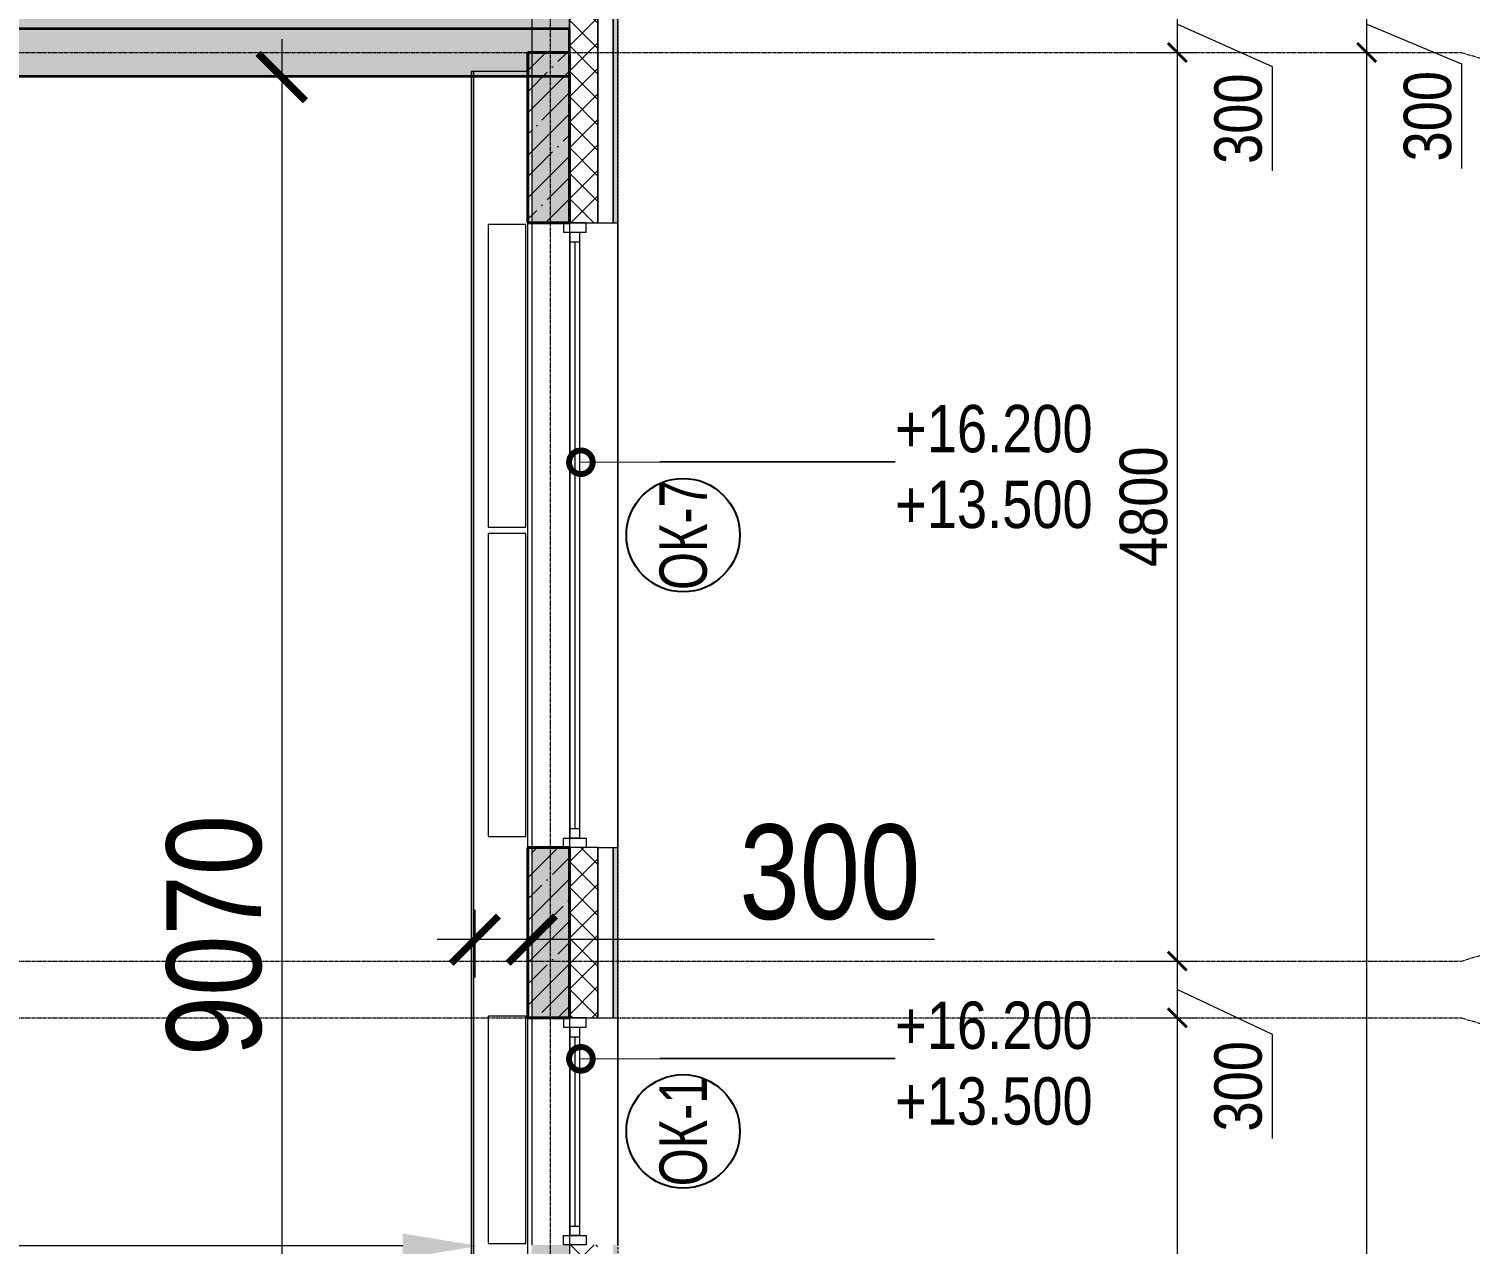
# Model space of a CAD drawing. Header units: millimetres. Extents: x -231292 to 573618, y -153144 to 564035.
# Drawn here: x 162273 to 169885, y 428906 to 435327 of the extents above; entities that cross this region are included whole.
import ezdxf
from ezdxf import colors
from ezdxf.entities.mleader import LeaderData, LeaderLine
from ezdxf.enums import TextEntityAlignment as Align
from ezdxf.math import Vec2, Vec3

# ---------------------------------------------------------------- set-up
doc = ezdxf.new("R2010")
doc.units = ezdxf.units.MM
for name, pattern in [('CENTER2', [28.575, 19.05, -3.175, 3.175, -3.175]), ('DASHED', [19.05, 12.7, -6.35]), ('HIDDEN2', [4.7625, 3.175, -1.5875])]:
    doc.linetypes.add(name, pattern=pattern)
doc.layers.get('0').update_dxf_attribs({"color": 250})
doc.layers.get('Defpoints').update_dxf_attribs({"color": 250})
for name, color, linetype, lineweight in [('A-Wall_Материал_Газоблок_Контур', 250, 'Continuous', 0), ('АР_Колонны', 250, 'Continuous', 35), ('АР_Окна', 250, 'Continuous', 5), ('АР_Окна марка', 250, 'Continuous', 9), ('АР_Отопительные приборы', 250, 'HIDDEN2', 0), ('АР_Размеры обшивки', 250, 'Continuous', 5), ('АР_Стены ЖБ', 250, 'Continuous', 35), ('АР_Стены ПЕНОблок', 250, 'Continuous', 20), ('АР_Стены_дефшов', 250, 'Continuous', 0), ('АР_Тонкая', 250, 'Continuous', 5), ('АР_Утеплитель', 250, 'Continuous', 0), ('АР_Штриховка', 250, 'Continuous', 0), ('Зашивка радиаторов тип 1 (фанера и МДФ)', 250, 'Continuous', 0), ('КМ_Фахверки', 250, 'Continuous', 80), ('Марка окна', 250, 'Continuous', 0), ('Размеры зашивки ГКЛ', 250, 'Continuous', 0), ('РД_Оси_100', 250, 'Continuous', 0), ('РД_Оси_размер', 250, 'Continuous', 0)]:
    doc.layers.add(name, color=color, linetype=linetype, lineweight=lineweight)
doc.layers.add('АР_Делит', color=250, linetype='Continuous', lineweight=0, plot=False)
doc.styles.add('Arial_09', font='ARIALN.TTF', dxfattribs={"width": 0.9})
doc.styles.add('Isocpeur3', font='isocpeur.ttf')
doc.styles.add('style1', font='ARIALN.TTF')
doc.dimstyles.new('Dim100_ареал', dxfattribs={"dimscale": 100, "dimtxt": 2.5, "dimasz": 1, "dimexe": 1, "dimexo": 1, "dimgap": 0.5, "dimtad": 1, "dimzin": 12, "dimdsep": 46, "dimtxsty": 'style1', "dimblk": 'ARCHTICK', "dimcen": 1, "dimdle": 1, "dimclrd": 256, "dimclre": 256, "dimaunit": 1, "dimadec": 0, "dimazin": 3, "dimtfac": 1, "dimtmove": 1, "dimatfit": 3, "dimldrblk": 'OPEN30', "dimfxl": 2, "dimfxlon": 1, "dimtolj": 1, "dimtzin": 0, "dimlwd": 9, "dimlwe": 9, "dimarcsym": 0})
doc.dimstyles.new('Dim200_ареал', dxfattribs={"dimscale": 100, "dimtxt": 5, "dimasz": 2.5, "dimexe": 2, "dimexo": 2, "dimgap": 1, "dimtad": 1, "dimzin": 12, "dimdsep": 46, "dimtxsty": 'style1', "dimblk": 'ARCHTICK', "dimcen": 3, "dimdle": 2, "dimclrd": 256, "dimclre": 256, "dimaunit": 1, "dimadec": 0, "dimazin": 3, "dimtfac": 1, "dimtmove": 1, "dimatfit": 3, "dimldrblk": 'OPEN30', "dimfxl": 5, "dimfxlon": 1, "dimtolj": 1, "dimtzin": 0, "dimlwd": 9, "dimlwe": 9, "dimarcsym": 0})
pattern_1 = [(45, (50428.77, 366201.75), (-112.2532, 112.2532), []), (45, (50541.02, 366201.75), (-112.2532, 112.2532), [198.4375, -39.6875, 0, -39.6875])]

# ---------------------------------------------------------------- blocks, each defined once
blk = doc.blocks.new('_DotSmall')
at = {"color": 0, "linetype": 'ByBlock', "const_width": 0.5}
blk.add_lwpolyline([(-0.0625, 0, 1), (0.0625, 0, 1)], format="xyb", close=True, dxfattribs=at)
blk = doc.blocks.new('_ArchTick')
at = {"color": 0, "linetype": 'ByBlock', "const_width": 0.15}
blk.add_lwpolyline([(-0.5, -0.5), (0.5, 0.5)], dxfattribs=at)
blk = doc.blocks.new('*D1614')
at = {"layer": 'Defpoints', "color": 0, "transparency": 16777216}
for p in [(116910, 69000), (118910, 69000), (116910, 0)]:
    blk.add_point(p, dxfattribs=at)
at = {"layer": 'РД_Оси_размер', "lineweight": 9, "transparency": 16777216}
for p, q in [((118910, -100), (118910, 69100)), ((118710, 69000), (119010, 69000)), ((118710, 0), (119010, 0))]:
    blk.add_line(p, q, dxfattribs=at)
at = {"layer": 'РД_Оси_размер', "lineweight": 9, "transparency": 16777216, "xscale": 100, "yscale": 100, "zscale": 100}
for p, rotation in [((118910, 69000), 90), ((118910, 0), 270)]:
    blk.add_blockref('_ArchTick', p, dxfattribs=dict(at, rotation=rotation))
at = {"layer": 'РД_Оси_размер', "color": 0, "transparency": 16777216, "insert": (118732.4, 34500), "char_height": 250, "attachment_point": 5, "rotation": 90, "style": 'style1'}
blk.add_mtext('\\A1;69000', dxfattribs=at)
blk = doc.blocks.new('_Open30')
at = {"color": 0, "linetype": 'ByBlock', "lineweight": -2}
for p, q in [((-1, 0.268), (0, 0)), ((0, 0), (-1, -0.268)), ((0, 0), (-1, 0))]:
    blk.add_line(p, q, dxfattribs=at)
blk = doc.blocks.new('*D1615')
at = {"layer": 'Defpoints', "color": 0, "transparency": 16777216}
for p in [(116910, 69300), (118910, 69300), (116910, 69000)]:
    blk.add_point(p, dxfattribs=at)
at = {"layer": 'РД_Оси_размер', "lineweight": 9, "transparency": 16777216}
for p, q in [((118910, 68900), (118910, 69400)), ((118710, 69300), (119010, 69300)), ((118910, 69150), (119410, 68939.3)), ((118710, 69000), (119010, 69000)), ((119410, 68939.3), (119410, 68387.2))]:
    blk.add_line(p, q, dxfattribs=at)
at = {"layer": 'РД_Оси_размер', "lineweight": 9, "transparency": 16777216, "xscale": 100, "yscale": 100, "zscale": 100}
for p, rotation in [((118910, 69300), 90), ((118910, 69000), 270)]:
    blk.add_blockref('_ArchTick', p, dxfattribs=dict(at, rotation=rotation))
at = {"layer": 'РД_Оси_размер', "color": 0, "transparency": 16777216, "insert": (119232.4, 68663.2), "char_height": 250, "attachment_point": 5, "rotation": 90, "style": 'style1'}
blk.add_mtext('\\A1;300', dxfattribs=at)
blk = doc.blocks.new('*D1439')
at = {"layer": 'Defpoints', "color": 0, "transparency": 16777216}
for p in [(116910, 63900), (117910, 63900), (116910, 59700)]:
    blk.add_point(p, dxfattribs=at)
at = {"layer": 'РД_Оси_размер', "lineweight": 9, "transparency": 16777216}
for p, q in [((117910, 59600), (117910, 64000)), ((117710, 63900), (118010, 63900)), ((117710, 59700), (118010, 59700))]:
    blk.add_line(p, q, dxfattribs=at)
at = {"layer": 'РД_Оси_размер', "lineweight": 9, "transparency": 16777216, "xscale": 100, "yscale": 100, "zscale": 100}
for p, rotation in [((117910, 63900), 90), ((117910, 59700), 270)]:
    blk.add_blockref('_ArchTick', p, dxfattribs=dict(at, rotation=rotation))
at = {"layer": 'РД_Оси_размер', "color": 0, "transparency": 16777216, "insert": (117732.4, 61800), "char_height": 250, "attachment_point": 5, "rotation": 90, "style": 'style1'}
blk.add_mtext('\\A1;4200', dxfattribs=at)
blk = doc.blocks.new('*D1440')
at = {"layer": 'Defpoints', "color": 0, "transparency": 16777216}
for p in [(116910, 64200), (117910, 64200), (116910, 63900)]:
    blk.add_point(p, dxfattribs=at)
at = {"layer": 'РД_Оси_размер', "lineweight": 9, "transparency": 16777216}
for p, q in [((117910, 63800), (117910, 64300)), ((117710, 64200), (118010, 64200)), ((117910, 64050), (118410, 63814.4)), ((117710, 63900), (118010, 63900)), ((118410, 63814.4), (118410, 63262.3))]:
    blk.add_line(p, q, dxfattribs=at)
at = {"layer": 'РД_Оси_размер', "lineweight": 9, "transparency": 16777216, "xscale": 100, "yscale": 100, "zscale": 100}
for p, rotation in [((117910, 64200), 90), ((117910, 63900), 270)]:
    blk.add_blockref('_ArchTick', p, dxfattribs=dict(at, rotation=rotation))
at = {"layer": 'РД_Оси_размер', "color": 0, "transparency": 16777216, "insert": (118232.4, 63538.3), "char_height": 250, "attachment_point": 5, "rotation": 90, "style": 'style1'}
blk.add_mtext('\\A1;300', dxfattribs=at)
blk = doc.blocks.new('*D1441')
at = {"layer": 'Defpoints', "color": 0, "transparency": 16777216}
for p in [(116910, 69000), (117910, 69000), (116910, 64200)]:
    blk.add_point(p, dxfattribs=at)
at = {"layer": 'РД_Оси_размер', "lineweight": 9, "transparency": 16777216}
for p, q in [((117910, 64100), (117910, 69100)), ((117710, 69000), (118010, 69000)), ((117710, 64200), (118010, 64200))]:
    blk.add_line(p, q, dxfattribs=at)
at = {"layer": 'РД_Оси_размер', "lineweight": 9, "transparency": 16777216, "xscale": 100, "yscale": 100, "zscale": 100}
for p, rotation in [((117910, 69000), 90), ((117910, 64200), 270)]:
    blk.add_blockref('_ArchTick', p, dxfattribs=dict(at, rotation=rotation))
at = {"layer": 'РД_Оси_размер', "color": 0, "transparency": 16777216, "insert": (117732.4, 66600), "char_height": 250, "attachment_point": 5, "rotation": 90, "style": 'style1'}
blk.add_mtext('\\A1;4800', dxfattribs=at)
blk = doc.blocks.new('*D1442')
at = {"layer": 'Defpoints', "color": 0, "transparency": 16777216}
for p in [(116910, 69300), (117910, 69300), (116910, 69000)]:
    blk.add_point(p, dxfattribs=at)
at = {"layer": 'РД_Оси_размер', "lineweight": 9, "transparency": 16777216}
for p, q in [((117910, 68900), (117910, 69400)), ((117710, 69300), (118010, 69300)), ((117910, 69150), (118410, 68926.1)), ((117710, 69000), (118010, 69000)), ((118410, 68926.1), (118410, 68374))]:
    blk.add_line(p, q, dxfattribs=at)
at = {"layer": 'РД_Оси_размер', "lineweight": 9, "transparency": 16777216, "xscale": 100, "yscale": 100, "zscale": 100}
for p, rotation in [((117910, 69300), 90), ((117910, 69000), 270)]:
    blk.add_blockref('_ArchTick', p, dxfattribs=dict(at, rotation=rotation))
at = {"layer": 'РД_Оси_размер', "color": 0, "transparency": 16777216, "insert": (118232.4, 68650), "char_height": 250, "attachment_point": 5, "rotation": 90, "style": 'style1'}
blk.add_mtext('\\A1;300', dxfattribs=at)
blk = doc.blocks.new('Bottom_R_1600')
at = {"layer": 'АР_Отопительные приборы'}
blk.add_lwpolyline([(-800, -100), (800, -100), (800, 100), (-800, 100)], close=True, dxfattribs=at)
blk = doc.blocks.new('Bottom_R_1200')
at = {"layer": 'АР_Отопительные приборы'}
blk.add_lwpolyline([(-600, -100), (600, -100), (600, 100), (-600, 100)], close=True, dxfattribs=at)
blk = doc.blocks.new('*D845')
at = {"layer": 'Defpoints', "color": 0, "transparency": 16777216}
for p in [(163976.8, 435071.8), (163608.8, 426001.8), (163983, 426001.8)]:
    blk.add_point(p, dxfattribs=at)
at = {"layer": 'АР_Размеры обшивки', "lineweight": 9, "transparency": 16777216}
for p, q in [((163608.8, 435271.8), (163608.8, 425801.8)), ((163776.8, 435071.8), (163408.8, 435071.8)), ((163783, 426001.8), (163408.8, 426001.8))]:
    blk.add_line(p, q, dxfattribs=at)
at = {"layer": 'АР_Размеры обшивки', "lineweight": 9, "transparency": 16777216, "xscale": 250, "yscale": 250, "zscale": 250}
for p, rotation in [((163608.8, 435071.8), 90), ((163608.8, 426001.8), 270)]:
    blk.add_blockref('_ArchTick', p, dxfattribs=dict(at, rotation=rotation))
at = {"layer": 'АР_Размеры обшивки', "color": 0, "transparency": 16777216, "insert": (163253.5, 430536.8), "char_height": 500, "attachment_point": 5, "rotation": 90, "style": 'style1'}
blk.add_mtext('\\A1;9070', dxfattribs=at)
blk = doc.blocks.new('*D791')
at = {"layer": 'Defpoints', "color": 0, "transparency": 16777216}
for p in [(164628.8, 430872.8), (164928.8, 430872.8), (164628.8, 430514.8)]:
    blk.add_point(p, dxfattribs=at)
at = {"layer": 'АР_Размеры обшивки', "lineweight": 9, "transparency": 16777216}
for p, q in [((164628.8, 430672.8), (164628.8, 430314.8)), ((164928.8, 430672.8), (164928.8, 430314.8)), ((165128.8, 430514.8), (164428.8, 430514.8)), ((167055.8, 430514.8), (164928.8, 430514.8))]:
    blk.add_line(p, q, dxfattribs=at)
at = {"layer": 'АР_Размеры обшивки', "lineweight": 9, "transparency": 16777216, "xscale": 250, "yscale": 250, "zscale": 250, "rotation": 180}
blk.add_blockref('_ArchTick', (164628.8, 430514.8), dxfattribs=at)
at = {"layer": 'АР_Размеры обшивки', "lineweight": 9, "transparency": 16777216, "xscale": 250, "yscale": 250, "zscale": 250}
blk.add_blockref('_ArchTick', (164928.8, 430514.8), dxfattribs=at)
at = {"layer": 'АР_Размеры обшивки', "color": 0, "transparency": 16777216, "insert": (166503.8, 430870), "char_height": 500, "attachment_point": 5, "style": 'style1'}
blk.add_mtext('\\A1;300', dxfattribs=at)
blk = doc.blocks.new('МОК-Наименование')
at = {"layer": 'Defpoints'}
blk.add_circle((0, 0), 3, dxfattribs=at)
at = {"color": 0, "linetype": 'ByBlock', "lineweight": -2, "style": 'Isocpeur3', "width": 0.8, "flags": 4}
blk.add_attdef('АР-ОКНО:НАИМЕНОВАНИЕ', text='', height=2.5, dxfattribs=at).set_placement((0, 0), align=Align.MIDDLE)
blk = doc.blocks.new('СОШ_2200_АР_ОСИ_М100_28.05.24')
at = {"layer": 'АР_Делит', "color": 5, "linetype": 'DASHED'}
blk.add_lwpolyline([(114955, 135155), (114955, -355), (93595.036, -355), (93595.036, 13855), (94145, 13855), (94145, 68320), (66055, 68320), (66055, 13857.73), (83455, 13857.73), (83455, -355), (45245, -355), (45245, 13145), (44695, 13145), (44695, 26755), (45245, 26755), (45245, 68320), (20455, 68320), (20455, 26755), (27955, 26755), (27955, 13145), (-355, 13145), (-355, 100855), (37145, 100855), (37145, 129155)], dxfattribs=at)
at = {"layer": 'РД_Оси_100', "linetype": 'CENTER2'}
for p, q in [((114600, -6155), (114600, 139938.679)), ((90799.446, 69000), (117755, 69000))]:
    blk.add_line(p, q, dxfattribs=at)
for points in [[(94200, 69000), (119410, 69000), (119910, 68850)], [(94200, 64200), (119410, 64200), (119910, 64350)], [(94200, 63900), (119410, 63900), (119910, 63750)]]:
    blk.add_lwpolyline(points, dxfattribs=at)
at = {"layer": 'РД_Оси_размер'}
for base, p1, p2, picture, middle in [((118910, 69300), (116910, 69000), (116910, 69300), '*D1615', (119410, 68889.275)), ((117910, 69300), (116910, 69000), (116910, 69300), '*D1442', (118410, 68876.088)), ((117910, 64200), (116910, 63900), (116910, 64200), '*D1440', (118410, 63764.388))]:
    dim = blk.add_linear_dim(base=base, p1=p1, p2=p2, angle=90, dimstyle='Dim100_ареал', dxfattribs=at)
    dim.commit()
    dim.dimension.update_dxf_attribs({"geometry": picture, "text_midpoint": middle, "dimtype": 160})
for base, p1, p2, picture, middle in [((118910, 69000), (116910, 0), (116910, 69000), '*D1614', (118732.357, 34500)), ((117910, 69000), (116910, 64200), (116910, 69000), '*D1441', (117732.357, 66600)), ((117910, 63900), (116910, 59700), (116910, 63900), '*D1439', (117732.357, 61800))]:
    dim = blk.add_linear_dim(base=base, p1=p1, p2=p2, angle=90, dimstyle='Dim100_ареал', dxfattribs=at)
    dim.commit()
    dim.dimension.update_dxf_attribs({"geometry": picture, "text_midpoint": middle})

msp = doc.modelspace()

# ---------------------------------------------------------------- hatches: boundary and pattern name
at = {"layer": 'АР_Штриховка', "linetype": 'Continuous', "lineweight": 0}
h = msp.add_hatch(dxfattribs=at)
h.set_pattern_fill('HONEY', color=256, scale=10, style=0)
h.set_pattern_definition([(360, (50428.768, 366201.753), (47.625, 27.4963064), [31.75, -63.5]), (120, (50428.768, 366201.753), (-47.625, 27.4963066), [31.75, -63.5]), (60, (50428.768, 366201.753), (1e-07, 54.992613), [-63.5, 31.75])])
h.paths.add_polyline_path([(149228.768, 435401.715), (149303.768, 435326.677), (152210.942, 435326.691), (152210.942, 435401.729)], flags=0)
h.paths.add_polyline_path([(154210.942, 435401.738), (154210.942, 435326.701), (165128.768, 435326.753), (165128.767, 435401.79)], flags=0)
at = {"layer": 'АР_Штриховка', "linetype": 'Continuous', "lineweight": 5}
h = msp.add_hatch(dxfattribs=at)
h.set_pattern_fill('ANSI35', color=256, scale=25, style=0)
h.set_pattern_definition([(45, (50428.77, 366201.75), (-112.2532, 112.2532), []), (45, (50541.02, 366201.75), (-112.2532, 112.2532), [198.4375, -39.6875, 0, -39.6875])])
h.paths.add_polyline_path([(149303.768, 435326.753), (149553.768, 435076.753), (152212.941, 435076.753), (152212.941, 435326.753)], flags=0)
h.paths.add_polyline_path([(154212.941, 435326.753), (154212.941, 435076.753), (165128.781, 435076.753), (165128.781, 435326.753)], flags=0)
h = msp.add_hatch(dxfattribs=at)
h.set_pattern_fill('ANSI35', color=256, scale=25, style=0)
h.set_pattern_definition(pattern_1)
h.paths.add_polyline_path([(165128.768, 435201.753), (164908.768, 435201.753), (164908.768, 434301.753), (165128.768, 434301.753)], flags=0)

# ---------------------------------------------------------------- linework, layer by layer
at = {"layer": 'A-Wall_Материал_Газоблок_Контур', "linetype": 'Continuous', "lineweight": 0}
for p, q in [((164928.768, 434301.753), (164928.768, 431001.753)), ((164928.768, 430101.753), (164928.768, 428901.753))]:
    msp.add_line(p, q, dxfattribs=at)
at = {"layer": 'АР_Колонны', "linetype": 'HIDDEN2', "lineweight": 25}
for p, q in [((164908.768, 435201.753), (165128.768, 435201.753)), ((164908.768, 434301.753), (164908.768, 435201.753)), ((165128.768, 435201.753), (165128.768, 434301.753)), ((165128.768, 434301.753), (164908.768, 434301.753)), ((164908.768, 431001.753), (165128.768, 431001.753)), ((164908.768, 430101.753), (164908.768, 431001.753))]:
    msp.add_line(p, q, dxfattribs=at)
at = {"layer": 'АР_Колонны', "linetype": 'Continuous', "lineweight": 35}
for p, q in [((164908.768, 435201.753), (164908.768, 434301.753)), ((165128.768, 435201.753), (164908.768, 435201.753)), ((165128.768, 434301.753), (165128.768, 435201.753)), ((164908.768, 434301.753), (165128.768, 434301.753)), ((164908.768, 431001.753), (164908.768, 430101.753)), ((165128.768, 431001.753), (164908.768, 431001.753))]:
    msp.add_line(p, q, dxfattribs=at)
at = {"layer": 'АР_Окна', "linetype": 'Continuous', "lineweight": 5}
for p, q in [((164928.768, 434301.753), (164928.768, 431001.753)), ((165131.268, 434201.753), (165181.268, 434201.753)), ((165131.268, 431101.753), (165181.268, 431101.753)), ((164928.768, 430101.753), (164928.768, 428901.753)), ((165131.268, 429001.753), (165181.268, 429001.753))]:
    msp.add_line(p, q, dxfattribs=at)
for points in [[(165216.268, 434251.753), (165216.268, 434301.753), (165096.268, 434301.753), (165096.268, 434251.753)], [(165216.268, 431051.753), (165216.268, 431001.753), (165096.268, 431001.753), (165096.268, 431051.753)], [(165216.268, 428951.753), (165216.268, 428901.753), (165096.268, 428901.753), (165096.268, 428951.753)]]:
    msp.add_lwpolyline(points, close=True, dxfattribs=at)
at = {"layer": 'АР_Стены ЖБ', "linetype": 'Continuous', "lineweight": 35}
for p, q in [((165128.781, 435326.753), (154212.941, 435326.753)), ((165128.781, 435076.753), (165128.781, 435326.753)), ((154212.941, 435076.753), (165128.781, 435076.753))]:
    msp.add_line(p, q, dxfattribs=at)
at = {"layer": 'АР_Стены ЖБ', "linetype": 'Continuous', "lineweight": 40}
for p, q in [((165128.768, 435201.753), (164908.768, 435201.753)), ((164908.768, 435201.753), (164908.768, 434301.753)), ((165128.768, 434301.753), (165128.768, 435201.753)), ((164908.768, 434301.753), (165128.768, 434301.753)), ((165128.768, 431001.753), (164908.768, 431001.753)), ((164908.768, 431001.753), (164908.768, 430101.753))]:
    msp.add_line(p, q, dxfattribs=at)
at = {"layer": 'АР_Стены ПЕНОблок', "linetype": 'Continuous', "lineweight": 20}
for p, q in [((164928.768, 436751.752), (164928.768, 434301.753)), ((165128.768, 434301.753), (165128.768, 436751.752)), ((164928.768, 434301.753), (165128.768, 434301.753)), ((165128.768, 431001.753), (164928.768, 431001.753)), ((164928.768, 431001.753), (164928.768, 430101.753))]:
    msp.add_line(p, q, dxfattribs=at)
at = {"layer": 'АР_Стены_дефшов', "linetype": 'Continuous', "lineweight": 0}
msp.add_line((154210.942, 435326.701), (165128.768, 435326.753), dxfattribs=at)
at = {"layer": 'АР_Тонкая', "linetype": 'Continuous', "lineweight": 5}
for p, q in [((165278.768, 436751.752), (165278.768, 434301.753)), ((165358.768, 434301.753), (165358.768, 436751.752)), ((165358.768, 436751.752), (165358.768, 434301.753)), ((165383.768, 434301.753), (165383.768, 436751.752)), ((165278.768, 434301.753), (165383.768, 434301.753)), ((165278.768, 431001.753), (165383.768, 431001.753))]:
    msp.add_line(p, q, dxfattribs=at)
at = {"layer": 'АР_Утеплитель', "linetype": 'Continuous', "lineweight": 0}
for p, q in [((165128.768, 436751.752), (165128.768, 434301.753)), ((165278.768, 434301.753), (165278.768, 436751.752)), ((165128.768, 434301.753), (165278.768, 434301.753)), ((165278.768, 431001.753), (165128.768, 431001.753))]:
    msp.add_line(p, q, dxfattribs=at)
at = {"layer": 'Зашивка радиаторов тип 1 (фанера и МДФ)', "linetype": 'Continuous', "lineweight": 0}
for p, q in [((164608.769, 435101.753), (164608.768, 426001.753)), ((164621.269, 435101.753), (164608.769, 435101.753)), ((164621.269, 435101.753), (164621.268, 426001.753)), ((164621.268, 426001.753), (164621.269, 435101.753)), ((164908.769, 435101.753), (164621.269, 435101.753)), ((164908.768, 426001.753), (164908.769, 435101.753))]:
    msp.add_line(p, q, dxfattribs=at)

# ---------------------------------------------------------------- block references
at = {"layer": 'АР_Отопительные приборы', "rotation": 90}
for name, p in [('Bottom_R_1600', (164798.768, 433493.527)), ('Bottom_R_1600', (164798.768, 431860.373)), ('Bottom_R_1200', (164798.768, 429510.373))]:
    msp.add_blockref(name, p, dxfattribs=at)

# ---------------------------------------------------------------- dimensions: what is measured, and where the dimension line sits
at = {"layer": 'АР_Размеры обшивки'}
dim = msp.add_linear_dim(base=(163608.768, 426001.752), p1=(163976.769, 435071.752), p2=(163983.018, 426001.752), angle=90, dimstyle='Dim200_ареал', override={"dimdec": 0}, dxfattribs=at)
dim.commit()
dim.dimension.update_dxf_attribs({"geometry": '*D845', "text_midpoint": (163253.481, 430536.752)})

# ---------------------------------------------------------------- leaders
at = {"layer": 'Марка окна', "lineweight": 0, "ltscale": 20}
ml = msp.add_multileader_mtext('Standard', dxfattribs=at)
ml.set_content('+16.200\\P+13.500', color=256, style='style1')
ml.set_leader_properties(color=256, linetype='ByLayer', lineweight=-1)
ml.set_arrow_properties(name='DOTSMALL')
ml.build(insert=Vec2(0, 0))
ml.multileader.update_dxf_attribs({"text_left_attachment_type": 6, "text_right_attachment_type": 6, "dogleg_length": 200, "arrow_head_size": 250})
ctx = ml.context
ctx.base_point, ctx.char_height, ctx.arrow_head_size, ctx.landing_gap_size, ctx.plane_origin = Vec3(166848.359, 433039.57), 250, 250, 0, Vec3(167243.336, 432355.043)
ctx.left_attachment, ctx.right_attachment = 6, 6
notes = []
notes.append((ctx, [(1, (1, 1, 0), (165786.755, 433039.57), (1, 0), 1061.605, [(0, [(165188.64, 433036.899)], 0, [])])]))
ctx.mtext.insert, ctx.mtext.line_spacing_factor, ctx.mtext.flow_direction = Vec3(166848.359, 433339.57), 0.96, 5
ctx.mtext.has_bg_fill, ctx.mtext.bg_color, ctx.mtext.bg_scale_factor, ctx.mtext.bg_transparency, ctx.mtext.use_window_bg_color = 1, -1027028792, 1.5, 0, 1
ml = msp.add_multileader_mtext('Standard', dxfattribs=at)
ml.set_content('+16.200\\P+13.500', color=256, style='style1')
ml.set_leader_properties(color=256, linetype='ByLayer', lineweight=-1)
ml.set_arrow_properties(name='DOTSMALL')
ml.build(insert=Vec2(0, 0))
ml.multileader.update_dxf_attribs({"text_left_attachment_type": 6, "text_right_attachment_type": 6, "dogleg_length": 200, "arrow_head_size": 250})
ctx = ml.context
ctx.base_point, ctx.char_height, ctx.arrow_head_size, ctx.landing_gap_size, ctx.plane_origin = Vec3(166848.359, 429887.816), 250, 250, 0, Vec3(167243.336, 429203.289)
ctx.left_attachment, ctx.right_attachment = 6, 6
notes.append((ctx, [(1, (1, 1, 0), (165786.755, 429887.816), (1, 0), 1061.605, [(0, [(165188.64, 429885.145)], 0, [])])]))
ctx.mtext.insert, ctx.mtext.line_spacing_factor, ctx.mtext.flow_direction = Vec3(166848.359, 430187.816), 0.96, 5
ctx.mtext.has_bg_fill, ctx.mtext.bg_color, ctx.mtext.bg_scale_factor, ctx.mtext.bg_transparency, ctx.mtext.use_window_bg_color = 1, -1027028792, 1.5, 0, 1
at = {"layer": 'Размеры зашивки ГКЛ'}
ml = msp.add_multileader_mtext('Standard', dxfattribs=at)
ml.set_content('\\pxsm1;Тип 1 ', color=(0, 0, 138), style='style1')
ml.set_leader_properties(color=256, linetype='ByLayer', lineweight=9)
ml.build(insert=Vec2(0, 0))
ml.multileader.update_dxf_attribs({"has_dogleg": 0, "text_left_attachment_type": 6, "text_right_attachment_type": 6, "text_bottom_attachment_type": 10, "dogleg_length": 25, "arrow_head_size": 400})
ctx = ml.context
ctx.base_point, ctx.char_height, ctx.arrow_head_size, ctx.landing_gap_size, ctx.plane_origin = Vec3(160805.252, 428896.711), 400, 400, 50, Vec3(155219.184, 435867.276)
ctx.left_attachment, ctx.right_attachment, ctx.top_attachment = 6, 6, 10
notes.append((ctx, [(1, (1, 1, 0), (162000.647, 428896.711), (-1, 0), 25, [(1, [(164648.059, 428896.711)], 0, [])])]))
ctx.mtext.insert, ctx.mtext.width, ctx.mtext.defined_height, ctx.mtext.line_spacing_factor, ctx.mtext.flow_direction = Vec3(160855.252, 429376.711), 1668.44707, 600, 0.3, 5
for ctx, leaders in notes:
    for number, flags, end, landing, length, lines in leaders:
        leader = LeaderData()
        leader.index, (leader.has_last_leader_line, leader.has_dogleg_vector, leader.attachment_direction) = number, flags
        leader.last_leader_point, leader.dogleg_vector, leader.dogleg_length = Vec3(end), Vec3(landing), length
        for number, points, colour, breaks in lines:
            line = LeaderLine()
            line.index, line.vertices, line.color, line.breaks = number, Vec3.list(points), colors.encode_raw_color(colour), breaks
            leader.lines.append(line)
        ctx.leaders.append(leader)

# ---------------------------------------------------------------- next in the draw order: hatches: boundary and pattern name
at = {"layer": 'АР_Штриховка', "linetype": 'Continuous', "lineweight": 0}
h = msp.add_hatch(dxfattribs=at)
h.set_pattern_fill('_U', color=256, angle=-360, style=0, pattern_type=0)
h.set_pattern_definition([(360, (50428.7677, 366201.7525), (-5e-16, 1), [])])
h.paths.add_polyline_path([(165383.768, 457506.753), (165358.768, 457481.753), (165358.768, 456301.753), (165383.768, 456301.753)], flags=0)
h.paths.add_polyline_path([(165383.768, 453001.753), (165358.768, 453001.753), (165358.768, 451501.752), (165383.768, 451501.752)], flags=0)
h.paths.add_polyline_path([(165383.768, 449101.752), (165358.768, 449101.752), (165358.768, 447851.753), (165383.768, 447851.753)], flags=0)
h.paths.add_polyline_path([(165383.768, 445751.753), (165358.768, 445751.753), (165358.768, 444851.752), (165383.768, 444851.752)], flags=0)
h.paths.add_polyline_path([(165383.768, 442751.752), (165358.768, 442751.752), (165358.768, 441851.752), (165383.768, 441851.752)], flags=0)
h.paths.add_polyline_path([(165383.768, 439751.752), (165358.768, 439751.752), (165358.768, 438851.752), (165383.768, 438851.752)], flags=0)
h.paths.add_polyline_path([(165383.768, 436751.752), (165358.768, 436751.752), (165358.768, 434301.753), (165383.768, 434301.753)], flags=0)
h.paths.add_polyline_path([(165383.768, 431001.753), (165358.768, 431001.753), (165358.768, 430101.753), (165383.768, 430101.753)], flags=0)
h.paths.add_polyline_path([(165383.768, 428901.753), (165358.768, 428901.753), (165358.768, 428001.753), (165383.768, 428001.753)], flags=0)
h.paths.add_polyline_path([(165383.768, 426801.753), (165358.768, 426801.753), (165358.768, 425001.753), (165383.768, 425001.753)], flags=0)
h.paths.add_polyline_path([(165383.768, 421701.753), (165358.768, 421701.753), (165358.768, 420801.753), (165383.768, 420801.753)], flags=0)
h.paths.add_polyline_path([(165383.768, 419601.753), (165358.768, 419601.753), (165358.768, 418701.753), (165383.768, 418701.753)], flags=0)
h.paths.add_polyline_path([(165383.768, 417501.753), (165358.768, 417501.753), (165358.768, 407701.753), (165383.768, 407701.753)], flags=0)
h = msp.add_hatch(dxfattribs=at)
h.set_pattern_fill('ANSI37', color=256, scale=30, angle=-360, style=0)
h.set_pattern_definition([(45, (50428.77, 366201.75), (-67.35192, 67.35192), []), (135, (50428.77, 366201.75), (-67.35192, -67.35192), [])])
h.paths.add_polyline_path([(165278.768, 457401.753), (165128.768, 457251.753), (165128.768, 456301.753), (165278.768, 456301.753)], flags=0)
h.paths.add_polyline_path([(165278.768, 453001.753), (165128.768, 453001.753), (165128.768, 451501.752), (165278.768, 451501.752)], flags=0)
h.paths.add_polyline_path([(165278.768, 449101.752), (165128.768, 449101.752), (165128.768, 447851.753), (165278.768, 447851.753)], flags=0)
h.paths.add_polyline_path([(165278.768, 445751.753), (165128.768, 445751.753), (165128.768, 444851.752), (165278.768, 444851.752)], flags=0)
h.paths.add_polyline_path([(165278.768, 442751.752), (165128.768, 442751.752), (165128.768, 441851.752), (165278.768, 441851.752)], flags=0)
h.paths.add_polyline_path([(165278.768, 439751.752), (165128.768, 439751.752), (165128.768, 438851.752), (165278.768, 438851.752)], flags=0)
h.paths.add_polyline_path([(165278.768, 436751.752), (165128.768, 436751.752), (165128.768, 434301.753), (165278.768, 434301.753)], flags=0)
h.paths.add_polyline_path([(165278.768, 431001.753), (165128.768, 431001.753), (165128.768, 430101.753), (165278.768, 430101.753)], flags=0)
h.paths.add_polyline_path([(165278.768, 428901.753), (165128.768, 428901.753), (165128.768, 428001.753), (165278.768, 428001.753)], flags=0)
h.paths.add_polyline_path([(165278.768, 426801.753), (165128.768, 426801.753), (165128.768, 425001.753), (165278.768, 425001.753)], flags=0)
h.paths.add_polyline_path([(165278.768, 421701.753), (165128.768, 421701.753), (165128.768, 420801.753), (165278.768, 420801.753)], flags=0)
h.paths.add_polyline_path([(165278.768, 419601.753), (165128.768, 419601.753), (165128.768, 418701.753), (165278.768, 418701.753)], flags=0)
h.paths.add_polyline_path([(165278.768, 417501.753), (165128.768, 417501.753), (165128.768, 407701.753), (165278.768, 407701.753)], flags=0)
h = msp.add_hatch(dxfattribs=at)
h.set_pattern_fill('AR-CONC', color=256, angle=-360, style=0)
h.set_pattern_definition([(50, (50428.77, 366201.75), (182.18467, -15.93909), [19.05, -209.55]), (355, (50428.77, 366201.75), (-35.24342, 191.05685), [15.24, -167.64058]), (100.45144, (50443.95, 366200.42), (146.94125, 175.11775), [16.19, -178.09024]), (46.1842, (50428.77, 366252.55), (271.07904, -42.04233), [28.575, -314.325]), (96.63556, (50451.36, 366249.05), (237.40413, 247.42612), [24.285, -267.1356]), (351.18415, (50428.77, 366252.55), (237.40413, 247.4261), [22.85997, -251.45973]), (21, (50454.17, 366239.85), (151.61439, -102.2652), [19.05, -209.55]), (326, (50454.17, 366239.85), (61.80203, 184.18797), [15.24, -167.64]), (71.45145, (50466.8, 366231.33), (213.41642, 81.92277), [16.19, -178.08994]), (37.5, (50428.77, 366201.75), (3.088603, 84.55504), [0, -165.608, 0, -170.18, 0, -168.275]), (7.5, (50428.77, 366201.75), (66.81966, 100.180575), [0, -97.028, 0, -161.798, 0, -64.135]), (327.5, (50372.126, 366201.75), (135.590595, -5.728744), [0, -63.5, 0, -198.12, 0, -262.89]), (317.5, (50346.73, 366201.75), (148.12918, 25.42649), [0, -82.55, 0, -131.572, 0, -186.69])])
h.paths.add_polyline_path([(165128.768, 457251.753), (164928.768, 457051.753), (164928.768, 456301.753), (165128.768, 456301.753)], flags=0)
h.paths.add_polyline_path([(165128.768, 453001.753), (164928.768, 453001.753), (164928.768, 451501.752), (165128.768, 451501.752)], flags=0)
h.paths.add_polyline_path([(165128.768, 449101.752), (164928.768, 449101.752), (164928.768, 447851.753), (165128.768, 447851.753)], flags=0)
h.paths.add_polyline_path([(165128.768, 445751.753), (164928.768, 445751.753), (164928.768, 444851.752), (165128.768, 444851.752)], flags=0)
h.paths.add_polyline_path([(165128.768, 442751.752), (164928.768, 442751.752), (164928.768, 441851.752), (165128.768, 441851.752)], flags=0)
h.paths.add_polyline_path([(165128.768, 439751.752), (164928.768, 439751.752), (164928.768, 438851.752), (165128.768, 438851.752)], flags=0)
h.paths.add_polyline_path([(165128.768, 436751.752), (164928.768, 436751.752), (164928.768, 434301.753), (165128.768, 434301.753)], flags=0)
h.paths.add_polyline_path([(165128.768, 431001.753), (164928.768, 431001.753), (164928.768, 430101.753), (165128.768, 430101.753)], flags=0)
h.paths.add_polyline_path([(165128.768, 428901.753), (164928.768, 428901.753), (164928.768, 428001.753), (165128.768, 428001.753)], flags=0)
h.paths.add_polyline_path([(165128.768, 426801.753), (164928.768, 426801.753), (164928.768, 425001.753), (165128.768, 425001.753)], flags=0)
h.paths.add_polyline_path([(165128.768, 421701.753), (164928.768, 421701.753), (164928.768, 420801.753), (165128.768, 420801.753)], flags=0)
h.paths.add_polyline_path([(165128.768, 419601.753), (164928.768, 419601.753), (164928.768, 418701.753), (165128.768, 418701.753)], flags=0)
h.paths.add_polyline_path([(165128.768, 417501.753), (164928.768, 417501.753), (164928.768, 407701.753), (165128.768, 407701.753)], flags=0)
at = {"layer": 'АР_Штриховка', "linetype": 'Continuous', "lineweight": 5}
h = msp.add_hatch(dxfattribs=at)
h.set_pattern_fill('ANSI35', color=256, scale=25, style=0)
h.set_pattern_definition(pattern_1)
h.paths.add_polyline_path([(165128.768, 431001.753), (164908.768, 431001.753), (164908.768, 430101.753), (165128.768, 430101.753)], flags=0)

# ---------------------------------------------------------------- next in the draw order: linework, layer by layer
at = {"layer": 'A-Wall_Материал_Газоблок_Контур', "linetype": 'Continuous', "lineweight": 0}
for p, q in [((165383.768, 431001.753), (165383.768, 434301.753)), ((165383.768, 428901.753), (165383.768, 430101.753))]:
    msp.add_line(p, q, dxfattribs=at)
at = {"layer": 'АР_Колонны', "linetype": 'HIDDEN2', "lineweight": 25}
for p, q in [((165128.768, 431001.753), (165128.768, 430101.753)), ((165128.768, 430101.753), (164908.768, 430101.753))]:
    msp.add_line(p, q, dxfattribs=at)
at = {"layer": 'АР_Колонны', "linetype": 'Continuous', "lineweight": 35}
for p, q in [((165128.768, 430101.753), (165128.768, 431001.753)), ((164908.768, 430101.753), (165128.768, 430101.753))]:
    msp.add_line(p, q, dxfattribs=at)
at = {"layer": 'АР_Окна', "linetype": 'Continuous', "lineweight": 5}
for p, q in [((165383.768, 434301.753), (165383.768, 431001.753)), ((165156.268, 434201.753), (165156.268, 431101.753)), ((165383.768, 430101.753), (165383.768, 428901.753)), ((165131.268, 430001.753), (165181.268, 430001.753)), ((165156.268, 430001.753), (165156.268, 429001.753))]:
    msp.add_line(p, q, dxfattribs=at)
for points in [[(165131.268, 434251.753), (165181.268, 434251.753), (165181.268, 431051.753), (165131.268, 431051.753)], [(165216.268, 430051.753), (165216.268, 430101.753), (165096.268, 430101.753), (165096.268, 430051.753)], [(165131.268, 430051.753), (165181.268, 430051.753), (165181.268, 428951.753), (165131.268, 428951.753)]]:
    msp.add_lwpolyline(points, close=True, dxfattribs=at)
at = {"layer": 'АР_Стены ЖБ', "linetype": 'Continuous', "lineweight": 40}
for p, q in [((165128.768, 430101.753), (165128.768, 431001.753)), ((164908.768, 430101.753), (165128.768, 430101.753))]:
    msp.add_line(p, q, dxfattribs=at)
at = {"layer": 'АР_Стены ПЕНОблок', "linetype": 'Continuous', "lineweight": 20}
for p, q in [((165128.768, 430101.753), (165128.768, 431001.753)), ((164928.768, 430101.753), (165128.768, 430101.753))]:
    msp.add_line(p, q, dxfattribs=at)
at = {"layer": 'АР_Тонкая', "linetype": 'Continuous', "lineweight": 5}
for p, q in [((165278.768, 431001.753), (165278.768, 430101.753)), ((165358.768, 430101.753), (165358.768, 431001.753)), ((165358.768, 431001.753), (165358.768, 430101.753)), ((165383.768, 430101.753), (165383.768, 431001.753)), ((165278.768, 430101.753), (165383.768, 430101.753))]:
    msp.add_line(p, q, dxfattribs=at)
at = {"layer": 'АР_Утеплитель', "linetype": 'Continuous', "lineweight": 0}
for p, q in [((165128.768, 431001.753), (165128.768, 430101.753)), ((165278.768, 430101.753), (165278.768, 431001.753)), ((165128.768, 430101.753), (165278.768, 430101.753))]:
    msp.add_line(p, q, dxfattribs=at)
at = {"layer": 'КМ_Фахверки', "lineweight": 5}
msp.add_lwpolyline([(96278.918, 457251.752), (165128.768, 457251.753), (165128.768, 366101.753), (95928.768, 366101.753), (95928.768, 434726.753), (96278.918, 434726.753), (96278.918, 457251.752)], dxfattribs=at)

# ---------------------------------------------------------------- next in the draw order: block references
at = {"layer": 'АР_Окна марка', "linetype": 'Continuous', "lineweight": 9}
ref = msp.add_blockref('МОК-Наименование', (165728.768, 432651.753), dxfattribs=dict(at, xscale=100, yscale=100, zscale=100, rotation=90))
ref.add_attrib('АР-ОКНО:НАИМЕНОВАНИЕ', 'ОК-7', dxfattribs={"layer": '0', "color": 0, "linetype": 'ByBlock', "lineweight": -2, "height": 250, "rotation": 90, "style": 'Arial_09', "width": 0.9}).set_placement((165728.768, 432651.753), align=Align.MIDDLE)
ref = msp.add_blockref('МОК-Наименование', (165728.768, 429501.753), dxfattribs=dict(at, xscale=100, yscale=100, zscale=100, rotation=90))
ref.add_attrib('АР-ОКНО:НАИМЕНОВАНИЕ', 'ОК-1', dxfattribs={"layer": '0', "color": 0, "linetype": 'ByBlock', "lineweight": -2, "height": 250, "rotation": 90, "style": 'Arial_09', "width": 0.9}).set_placement((165728.768, 429501.753), align=Align.MIDDLE)
at = {"layer": 'РД_Оси_100'}
msp.add_blockref('СОШ_2200_АР_ОСИ_М100_28.05.24', (50428.768, 366201.753), dxfattribs=at)

# ---------------------------------------------------------------- next in the draw order: dimensions: what is measured, and where the dimension line sits
at = {"layer": 'АР_Размеры обшивки'}
dim = msp.add_linear_dim(base=(164628.763, 430514.752), p1=(164928.763, 430872.752), p2=(164628.763, 430872.752), dimstyle='Dim200_ареал', override={"dimdec": 0}, dxfattribs=at)
dim.commit()
dim.dimension.update_dxf_attribs({"geometry": '*D791', "text_midpoint": (166503.768, 430134.466), "dimtype": 160})

doc.saveas('drawing.dxf')
